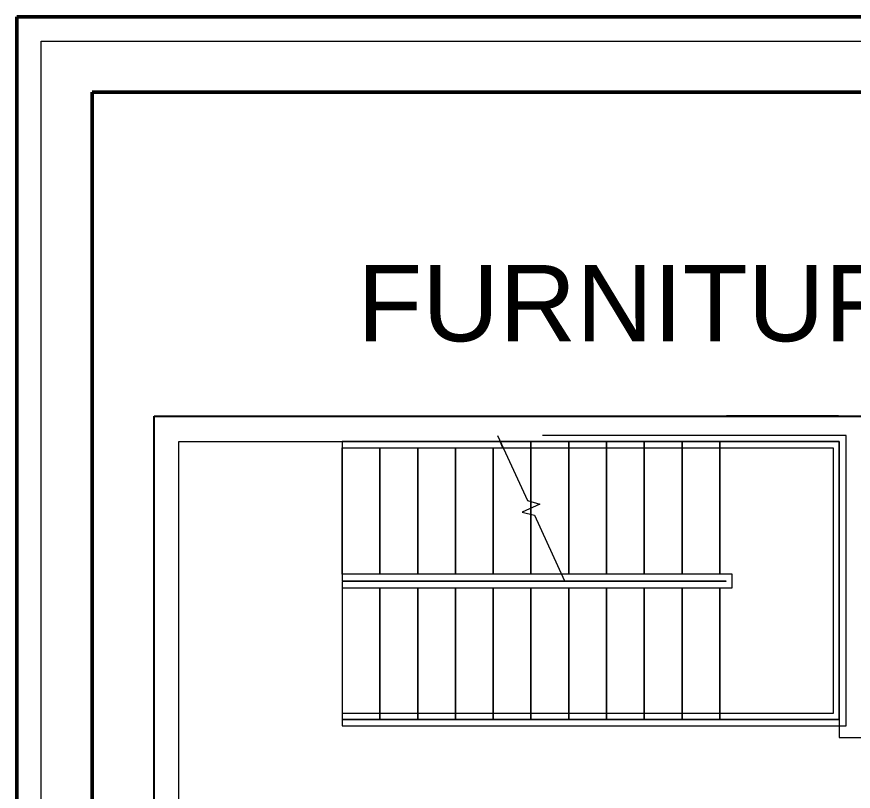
# Model space of a CAD drawing. Header units: inches. Extents: x -279 to 561, y -345 to 342.
# Drawn here: x -239.63 to -232.97, y -68.57 to -62.4 of the extents above; entities that cross this region are included whole.
import ezdxf

# ---------------------------------------------------------------- set-up
doc = ezdxf.new("R2010")
doc.units = ezdxf.units.IN
doc.header["$LTSCALE"] = 0.5
doc.header["$MEASUREMENT"] = 0
for name, color, linetype in [('CADER', 7, 'Continuous'), ('PDF2_0', 7, 'Continuous'), ('PDF2_A-DETL', 7, 'Continuous'), ('PDF2_A-FLOR-HRAL', 7, 'Continuous'), ('PDF2_A-WALL', 7, 'Continuous'), ('PDF2_S-STRS', 7, 'Continuous'), ('PDF2_S-STRS-MBND', 7, 'Continuous')]:
    doc.layers.add(name, color=color, linetype=linetype)
doc.layers.add('G-ANNO-HLIN', color=5, linetype='Continuous', lineweight=50)
doc.styles.get("Standard").update_dxf_attribs({"font": 'arial.ttf'})

msp = doc.modelspace()

# ---------------------------------------------------------------- linework, layer by layer
for p, q in [((-238.5355, -65.5813), (-227.6044, -65.5813)), ((-238.5355, -69.3307), (-238.5355, -65.5813))]:
    msp.add_line(p, q)
at = {"layer": 'CADER', "lineweight": 18}
for points in [[(-239.6294, -62.4011), (-213.9267, -62.4011), (-213.9267, -79.5001), (-239.6294, -79.5001)], [(-239.4336, -62.5969), (-214.1224, -62.5969), (-214.1224, -79.3043), (-239.4336, -79.3043)]]:
    msp.add_lwpolyline(points, close=True, dxfattribs=at)
at = {"layer": 'G-ANNO-HLIN', "color": 0}
for points in [[(-239.6294, -62.4011), (-213.9267, -62.4011), (-213.9267, -79.5001), (-239.6294, -79.5001)], [(-239.03, -63.0005), (-214.526, -63.0005), (-214.526, -78.9007), (-239.03, -78.9007)]]:
    msp.add_lwpolyline(points, close=True, dxfattribs=at)
at = {"layer": 'PDF2_0', "lineweight": 9}
msp.add_lwpolyline([(-238.5355, -68.0245), (-238.5355, -68.4562)], dxfattribs=at)
at = {"layer": 'PDF2_A-DETL', "lineweight": 9}
msp.add_lwpolyline([(-233.9772, -65.5759), (-233.0864, -65.5759)], dxfattribs=at)
at = {"layer": 'PDF2_A-FLOR-HRAL', "lineweight": 18}
msp.add_lwpolyline([(-237.038, -65.8328), (-235.759, -65.8328), (-234.0319, -65.8328), (-233.1301, -65.8328), (-233.1301, -67.9479), (-233.7313, -67.9479), (-237.038, -67.9479), (-237.038, -67.9971), (-233.7313, -67.9971), (-233.0809, -67.9971), (-233.0809, -65.7836), (-234.0319, -65.7836), (-235.7809, -65.7836), (-237.038, -65.7836)], close=True, dxfattribs=at)
msp.add_lwpolyline([(-235.759, -65.8328), (-235.7809, -65.7836)], dxfattribs=at)
at = {"layer": 'PDF2_A-WALL', "lineweight": 9}
for p, q in [((-238.3388, -69.134), (-238.3388, -65.7836)), ((-238.3388, -65.7836), (-233.0809, -65.7836)), ((-238.3388, -69.134), (-238.3388, -65.7836)), ((-233.0809, -65.7836), (-233.0809, -68.1392)), ((-233.0809, -68.1392), (-232.8787, -68.1392))]:
    msp.add_line(p, q, dxfattribs=at)
at = {"layer": 'PDF2_S-STRS', "lineweight": 9}
for points in [[(-237.038, -66.8384), (-237.038, -65.8328)], [(-236.7374, -66.8384), (-236.7374, -65.8328)], [(-236.4368, -66.8384), (-236.4368, -65.8328)], [(-236.1362, -66.8384), (-236.1362, -65.8328)], [(-235.8355, -66.8384), (-235.8355, -65.8328)], [(-235.5349, -66.3137), (-235.5349, -66.2591)], [(-235.5349, -66.8384), (-235.5349, -66.3629)]]:
    msp.add_lwpolyline(points, close=True, dxfattribs=at)
msp.add_lwpolyline([(-235.289, -66.8384), (-235.5349, -66.8384), (-235.8355, -66.8384), (-236.1362, -66.8384), (-236.4368, -66.8384), (-236.7374, -66.8384), (-237.038, -66.8384), (-237.038, -66.8931), (-235.2671, -66.8931)], dxfattribs=at)
at = {"layer": 'PDF2_S-STRS-MBND', "lineweight": 9}
for points in [[(-235.8028, -65.7344), (-235.5623, -66.2536), (-235.4639, -66.2809), (-235.606, -66.3465), (-235.5076, -66.3684), (-235.2671, -66.8931), (-233.9827, -66.8931), (-233.9827, -66.8985), (-237.038, -66.8985), (-237.038, -66.9477), (-237.038, -67.9971)], [(-235.8246, -68.0463), (-233.0262, -68.0463), (-233.0262, -67.9971), (-233.0262, -65.7344), (-233.0809, -65.7344), (-235.442, -65.7344)], [(-235.442, -65.7836), (-233.0809, -65.7836), (-233.0809, -67.9971), (-237.038, -67.9971), (-237.038, -68.0463), (-235.8246, -68.0463)], [(-237.038, -66.9477), (-233.9335, -66.9477), (-233.9335, -66.8985), (-233.9335, -66.8384), (-233.9827, -66.8384), (-235.289, -66.8384)]]:
    msp.add_lwpolyline(points, dxfattribs=at)
for points in [[(-235.5349, -66.2591), (-235.5349, -65.7836)], [(-235.2343, -66.8384), (-235.2343, -65.7836)], [(-234.9337, -66.8384), (-234.9337, -65.7836)], [(-234.6331, -66.8384), (-234.6331, -65.7836)], [(-234.3325, -66.8384), (-234.3325, -65.7836)], [(-234.0319, -66.8384), (-234.0319, -65.7836)], [(-235.5349, -66.3629), (-235.5349, -66.3137)], [(-236.7374, -66.9477), (-236.7374, -67.9971)], [(-236.4368, -66.9477), (-236.4368, -67.9971)], [(-236.1362, -66.9477), (-236.1362, -67.9971)], [(-235.8355, -66.9477), (-235.8355, -67.9971)], [(-235.5349, -66.9477), (-235.5349, -67.9971)], [(-235.2343, -66.9477), (-235.2343, -67.9971)], [(-234.9337, -66.9477), (-234.9337, -67.9971)], [(-234.6331, -66.9477), (-234.6331, -67.9971)], [(-234.3325, -66.9477), (-234.3325, -67.9971)], [(-234.0319, -66.9477), (-234.0319, -67.9971)]]:
    msp.add_lwpolyline(points, close=True, dxfattribs=at)

# ---------------------------------------------------------------- texts
msp.add_text(' FURNITURE  PLAN', height=0.607253).set_placement((-237.1543, -64.9849))

doc.saveas('drawing.dxf')
